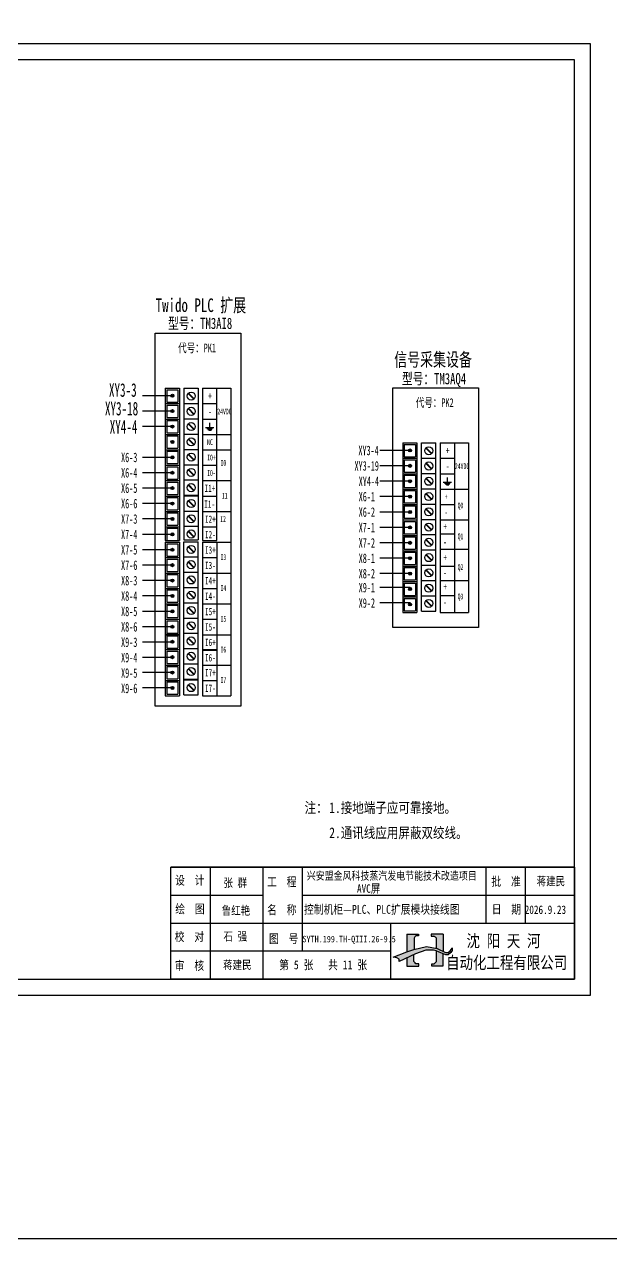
# Model space of a CAD drawing. Header units: millimetres. Extents: x -2527 to 7788, y -1442 to 1215.
# Drawn here: x 2538 to 2905, y -1442 to -684 of the extents above; entities that cross this region are included whole.
import ezdxf

# ---------------------------------------------------------------- set-up
doc = ezdxf.new("R2010")
doc.units = ezdxf.units.MM
doc.header["$MEASUREMENT"] = 0
doc.styles.add('_HZTXT', font='', dxfattribs={"width": 0.8})
doc.styles.get("Standard").update_dxf_attribs({"font": '', "width": 0.7, "height": 6})
doc.styles.get('_HZTXT').set_extended_font_data('SimSun')
doc.styles.get('Standard').set_extended_font_data('SimSun')

msp = doc.modelspace()

# ---------------------------------------------------------------- hatches: boundary and pattern name
for points in [[(2631.81, -915.81, 1), (2629.91, -915.81, 1)], [(2631.81, -925.42, 1), (2629.91, -925.42, 1)], [(2631.81, -935.04, 1), (2629.91, -935.04, 1)], [(2631.81, -944.66, 1), (2629.91, -944.66, 1)], [(2631.81, -954.28, 1), (2629.91, -954.28, 1)], [(2780.21, -949.96, 1), (2778.31, -949.96, 1)], [(2631.81, -963.9, 1), (2629.91, -963.9, 1)], [(2780.21, -959.57, 1), (2778.31, -959.57, 1)], [(2780.21, -969.19, 1), (2778.31, -969.19, 1)], [(2631.81, -973.51, 1), (2629.91, -973.51, 1)], [(2780.21, -978.81, 1), (2778.31, -978.81, 1)], [(2631.81, -983.13, 1), (2629.91, -983.13, 1)], [(2631.81, -992.75, 1), (2629.91, -992.75, 1)], [(2780.21, -988.43, 1), (2778.31, -988.43, 1)], [(2780.21, -998.05, 1), (2778.31, -998.05, 1)], [(2631.81, -1002.37, 1), (2629.91, -1002.37, 1)], [(2780.21, -1007.66, 1), (2778.31, -1007.66, 1)], [(2631.81, -1011.99, 1), (2629.91, -1011.99, 1)], [(2631.81, -1021.6, 1), (2629.91, -1021.6, 1)], [(2780.21, -1017.28, 1), (2778.31, -1017.28, 1)], [(2631.81, -1031.22, 1), (2629.91, -1031.22, 1)], [(2780.21, -1026.9, 1), (2778.31, -1026.9, 1)], [(2780.21, -1036.52, 1), (2778.31, -1036.52, 1)], [(2631.81, -1040.84, 1), (2629.91, -1040.84, 1)], [(2780.21, -1046.14, 1), (2778.31, -1046.14, 1)], [(2631.81, -1050.46, 1), (2629.91, -1050.46, 1)], [(2631.81, -1060.08, 1), (2629.91, -1060.08, 1)], [(2631.81, -1069.44, 1), (2629.91, -1069.44, 1)], [(2631.81, -1079.06, 1), (2629.91, -1079.06, 1)], [(2631.81, -1088.68, 1), (2629.91, -1088.68, 1)], [(2631.81, -1098.3, 1), (2629.91, -1098.3, 1)]]:
    msp.add_hatch(color=0).paths.add_polyline_path(points)
h = msp.add_hatch(color=0)
h.paths.add_polyline_path([(2799.91, -1251.96), (2792.35, -1251.96), (2792.35, -1253.29), (2793.99, -1253.29, -0.099172), (2795.48, -1254.28), (2795.47, -1260.93), (2796.2, -1261.07), (2799.93, -1262.8)])
h.paths.add_polyline_path([(2777.18, -1263.12), (2781.7, -1261.68), (2781.7, -1254.49), (2782.15, -1253.76), (2782.93, -1253.17), (2784.59, -1253.17), (2784.59, -1252.02), (2777.18, -1252.02)])
h.paths.add_polyline_path([(2782.74, -1264.21), (2789.16, -1262.03), (2793.86, -1262.03), (2795.49, -1262.4), (2797.5, -1263.21), (2801.63, -1264.9), (2803.05, -1264.9), (2804.66, -1263.52), (2805.57, -1262.29), (2805.57, -1260.63), (2805.45, -1260.79), (2804.19, -1262.42), (2802.96, -1263.44), (2801.46, -1263.5), (2796.2, -1261.07), (2789.6, -1259.77), (2781.63, -1261.7), (2777.22, -1263.11), (2768.64, -1266.35), (2770.98, -1266.71), (2772.43, -1267.67), (2772.48, -1269.15)])
h.paths.add_polyline_path([(2781.59, -1269.13), (2781.59, -1264.76), (2777.14, -1266.9), (2777.14, -1272.01), (2784.71, -1272.01), (2784.71, -1270.6), (2782.9, -1270.6), (2782.36, -1269.99)])
h.paths.add_polyline_path([(2799.93, -1264.2), (2797.5, -1263.21), (2795.49, -1262.4), (2795.49, -1269.31), (2794.73, -1270.11), (2794.16, -1270.72), (2792.57, -1270.72), (2792.57, -1271.87), (2799.93, -1271.87)])

# ---------------------------------------------------------------- linework, layer by layer
at = {"color": 0}
for p, q in [((2673.59, -876.76), (2673.59, -1109.67)), ((2630.86, -915.81), (2612.06, -915.81)), ((2626.35, -911.12), (2635.17, -911.12)), ((2626.35, -911.12), (2626.35, -920.74)), ((2627.26, -912.04), (2634.32, -912.04)), ((2627.26, -912.04), (2627.26, -919.73)), ((2634.32, -912.04), (2634.32, -919.73)), ((2635.17, -911.12), (2635.17, -920.74)), ((2638.04, -911.12), (2646.86, -911.12)), ((2644.23, -917.9), (2640.67, -914.34)), ((2644.34, -917.8), (2640.77, -914.23)), ((2644.44, -917.68), (2640.88, -914.13)), ((2649.68, -911.12), (2667.32, -911.12)), ((2667.32, -911.12), (2667.32, -1103.21)), ((2821.98, -910.9), (2821.98, -1060.51)), ((2626.35, -920.74), (2635.17, -920.74)), ((2626.35, -920.74), (2635.17, -920.74)), ((2626.35, -920.74), (2626.35, -930.35)), ((2627.26, -919.73), (2634.32, -919.73)), ((2627.26, -921.66), (2634.32, -921.66)), ((2627.26, -921.66), (2627.26, -929.35)), ((2634.32, -921.66), (2634.32, -929.35)), ((2635.17, -920.74), (2635.17, -930.35)), ((2638.04, -920.74), (2646.86, -920.74)), ((2644.23, -927.43), (2640.67, -923.88)), ((2644.34, -927.33), (2640.77, -923.77)), ((2644.44, -927.22), (2640.88, -923.66)), ((2649.68, -920.74), (2658.5, -920.74)), ((2630.86, -925.42), (2612.06, -925.42)), ((2626.35, -930.35), (2626.35, -939.97)), ((2626.35, -930.35), (2635.17, -930.35)), ((2626.35, -930.35), (2635.17, -930.35)), ((2627.26, -929.35), (2634.32, -929.35)), ((2627.26, -931.28), (2627.26, -938.97)), ((2627.26, -931.28), (2634.32, -931.28)), ((2634.32, -931.28), (2634.32, -938.97)), ((2635.17, -930.35), (2635.17, -939.97)), ((2638.04, -930.27), (2646.86, -930.27)), ((2649.68, -930.35), (2658.5, -930.35)), ((2654.08, -932.66), (2654.08, -935.65)), ((2630.86, -935.04), (2612.06, -935.04)), ((2626.35, -939.97), (2635.17, -939.97)), ((2626.35, -939.97), (2635.17, -939.97)), ((2626.35, -939.97), (2626.35, -949.59)), ((2627.26, -938.97), (2634.32, -938.97)), ((2635.17, -939.97), (2635.17, -949.59)), ((2638.04, -939.8), (2646.86, -939.8)), ((2644.23, -936.97), (2640.67, -933.41)), ((2644.34, -936.86), (2640.77, -933.3)), ((2644.44, -936.75), (2640.88, -933.2)), ((2649.68, -939.97), (2667.32, -939.97)), ((2651.54, -935.65), (2654.08, -935.65)), ((2652.37, -936.2), (2655.95, -936.2)), ((2652.98, -936.8), (2655.52, -936.8)), ((2653.67, -937.24), (2655.01, -937.24)), ((2654.08, -935.65), (2656.62, -935.65)), ((2627.26, -940.89), (2634.32, -940.89)), ((2627.26, -940.89), (2627.26, -948.59)), ((2634.32, -940.89), (2634.32, -948.59)), ((2644.23, -946.5), (2640.67, -942.95)), ((2644.34, -946.4), (2640.77, -942.83)), ((2644.44, -946.29), (2640.88, -942.73)), ((2774.74, -945.27), (2783.56, -945.27)), ((2774.74, -945.27), (2774.74, -954.89)), ((2775.66, -946.19), (2782.71, -946.19)), ((2775.66, -946.19), (2775.66, -953.88)), ((2782.71, -946.19), (2782.71, -953.88)), ((2783.56, -945.27), (2783.56, -954.89)), ((2786.44, -1050.23), (2786.44, -945.27)), ((2786.44, -945.27), (2795.26, -945.27)), ((2795.26, -1050.23), (2795.26, -945.27)), ((2798.08, -945.27), (2798.08, -1051.07)), ((2798.08, -945.27), (2815.72, -945.27)), ((2806.9, -945.27), (2806.9, -1051.07)), ((2815.72, -945.27), (2815.72, -1051.07)), ((2630.86, -954.28), (2612.06, -954.28)), ((2626.35, -949.59), (2635.17, -949.59)), ((2626.35, -949.59), (2635.17, -949.59)), ((2626.35, -949.59), (2626.35, -959.21)), ((2627.26, -948.59), (2634.32, -948.59)), ((2627.26, -950.51), (2634.32, -950.51)), ((2627.26, -950.51), (2627.26, -958.21)), ((2634.32, -950.51), (2634.32, -958.21)), ((2635.17, -949.59), (2635.17, -959.21)), ((2638.04, -949.34), (2646.86, -949.34)), ((2644.23, -956.04), (2640.67, -952.48)), ((2644.34, -955.93), (2640.77, -952.37)), ((2644.44, -955.82), (2640.88, -952.26)), ((2649.68, -949.59), (2667.32, -949.59)), ((2779.26, -949.96), (2760.46, -949.96)), ((2774.74, -954.89), (2783.56, -954.89)), ((2774.74, -954.89), (2783.56, -954.89)), ((2774.74, -954.89), (2774.74, -964.5)), ((2775.66, -953.88), (2782.71, -953.88)), ((2783.56, -954.89), (2783.56, -964.5)), ((2786.44, -954.89), (2795.26, -954.89)), ((2792.62, -952.05), (2789.06, -948.49)), ((2792.73, -951.95), (2789.17, -948.38)), ((2792.84, -951.83), (2789.28, -948.28)), ((2798.08, -954.89), (2806.9, -954.89)), ((2626.35, -959.21), (2626.35, -968.83)), ((2626.35, -959.21), (2635.17, -959.21)), ((2626.35, -959.21), (2635.17, -959.21)), ((2627.26, -958.21), (2634.32, -958.21)), ((2627.26, -960.13), (2627.26, -967.82)), ((2627.26, -960.13), (2634.32, -960.13)), ((2634.32, -960.13), (2634.32, -967.82)), ((2635.17, -959.21), (2635.17, -968.83)), ((2638.04, -958.87), (2646.86, -958.87)), ((2644.23, -965.57), (2640.67, -962.01)), ((2644.34, -965.47), (2640.77, -961.9)), ((2644.44, -965.35), (2640.88, -961.8)), ((2649.68, -959.21), (2658.5, -959.21)), ((2779.26, -959.57), (2760.46, -959.57)), ((2775.66, -955.81), (2782.71, -955.81)), ((2775.66, -955.81), (2775.66, -963.5)), ((2782.71, -955.81), (2782.71, -963.5)), ((2792.62, -961.58), (2789.06, -958.03)), ((2792.73, -961.48), (2789.17, -957.92)), ((2792.84, -961.37), (2789.28, -957.81)), ((2630.86, -963.9), (2612.06, -963.9)), ((2626.35, -968.83), (2635.17, -968.83)), ((2626.35, -968.83), (2635.17, -968.83)), ((2626.35, -968.83), (2626.35, -978.44)), ((2627.26, -967.82), (2634.32, -967.82)), ((2627.26, -969.75), (2634.32, -969.75)), ((2627.26, -969.75), (2627.26, -977.44)), ((2634.32, -969.75), (2634.32, -977.44)), ((2635.17, -968.83), (2635.17, -978.44)), ((2638.04, -968.41), (2646.86, -968.41)), ((2638.04, -968.41), (2646.86, -968.41)), ((2649.68, -968.83), (2667.32, -968.83)), ((2779.26, -969.19), (2760.46, -969.19)), ((2774.74, -964.5), (2774.74, -974.12)), ((2774.74, -964.5), (2783.56, -964.5)), ((2774.74, -964.5), (2783.56, -964.5)), ((2775.66, -963.5), (2782.71, -963.5)), ((2775.66, -965.43), (2775.66, -973.12)), ((2775.66, -965.43), (2782.71, -965.43)), ((2782.71, -965.43), (2782.71, -973.12)), ((2783.56, -964.5), (2783.56, -974.12)), ((2786.44, -964.42), (2795.26, -964.42)), ((2792.62, -971.12), (2789.06, -967.56)), ((2792.73, -971.01), (2789.17, -967.45)), ((2792.84, -970.9), (2789.28, -967.34)), ((2798.08, -964.5), (2806.9, -964.5)), ((2799.93, -969.8), (2802.48, -969.8)), ((2800.77, -970.34), (2804.34, -970.34)), ((2802.48, -966.81), (2802.48, -969.8)), ((2802.48, -969.8), (2805.02, -969.8)), ((2630.86, -973.51), (2612.06, -973.51)), ((2627.26, -977.44), (2634.32, -977.44)), ((2638.04, -977.94), (2646.86, -977.94)), ((2644.23, -975.1), (2640.67, -971.55)), ((2644.34, -975), (2640.77, -971.44)), ((2644.44, -974.89), (2640.88, -971.33)), ((2774.74, -974.12), (2783.56, -974.12)), ((2774.74, -974.12), (2783.56, -974.12)), ((2774.74, -974.12), (2774.74, -983.74)), ((2775.66, -973.12), (2782.71, -973.12)), ((2775.66, -975.04), (2782.71, -975.04)), ((2775.66, -975.04), (2775.66, -982.74)), ((2782.71, -975.04), (2782.71, -982.74)), ((2783.56, -974.12), (2783.56, -983.74)), ((2786.44, -973.95), (2795.26, -973.95)), ((2792.62, -980.65), (2789.06, -977.09)), ((2792.73, -980.55), (2789.17, -976.98)), ((2792.84, -980.44), (2789.28, -976.88)), ((2798.08, -974.12), (2815.72, -974.12)), ((2801.37, -970.95), (2803.91, -970.95)), ((2802.06, -971.39), (2803.41, -971.39)), ((2630.86, -983.13), (2612.06, -983.13)), ((2626.35, -978.44), (2635.17, -978.44)), ((2626.35, -978.44), (2635.17, -978.44)), ((2626.35, -978.44), (2626.35, -988.06)), ((2626.35, -978.44), (2635.17, -978.44)), ((2626.35, -978.44), (2635.17, -978.44)), ((2627.26, -979.37), (2634.32, -979.37)), ((2627.26, -979.37), (2627.26, -987.06)), ((2634.32, -979.37), (2634.32, -987.06)), ((2635.17, -978.44), (2635.17, -988.06)), ((2638.04, -978.28), (2646.86, -978.28)), ((2644.23, -984.97), (2640.67, -981.42)), ((2644.34, -984.87), (2640.77, -981.31)), ((2644.44, -984.76), (2640.88, -981.2)), ((2649.68, -978.44), (2658.5, -978.44)), ((2649.68, -978.44), (2658.5, -978.44)), ((2779.26, -978.81), (2760.46, -978.81)), ((2774.74, -983.74), (2783.56, -983.74)), ((2774.74, -983.74), (2783.56, -983.74)), ((2774.74, -983.74), (2774.74, -993.36)), ((2775.66, -982.74), (2782.71, -982.74)), ((2775.66, -984.66), (2782.71, -984.66)), ((2775.66, -984.66), (2775.66, -992.36)), ((2782.71, -984.66), (2782.71, -992.36)), ((2783.56, -983.74), (2783.56, -993.36)), ((2786.44, -983.49), (2795.26, -983.49)), ((2798.08, -983.74), (2806.9, -983.74)), ((2630.86, -992.75), (2612.06, -992.75)), ((2626.35, -988.06), (2635.17, -988.06)), ((2626.35, -988.06), (2635.17, -988.06)), ((2626.35, -988.06), (2626.35, -997.68)), ((2627.26, -987.06), (2634.32, -987.06)), ((2627.26, -988.98), (2634.32, -988.98)), ((2627.26, -988.98), (2627.26, -996.68)), ((2634.32, -988.98), (2634.32, -996.68)), ((2635.17, -988.06), (2635.17, -997.68)), ((2638.04, -987.81), (2646.86, -987.81)), ((2644.23, -994.51), (2640.67, -990.95)), ((2644.34, -994.4), (2640.77, -990.84)), ((2644.44, -994.29), (2640.88, -990.74)), ((2649.68, -988.06), (2667.32, -988.06)), ((2779.26, -988.43), (2760.46, -988.43)), ((2774.74, -993.36), (2774.74, -1002.98)), ((2774.74, -993.36), (2783.56, -993.36)), ((2774.74, -993.36), (2783.56, -993.36)), ((2775.66, -992.36), (2782.71, -992.36)), ((2783.56, -993.36), (2783.56, -1002.98)), ((2786.44, -993.02), (2795.26, -993.02)), ((2792.62, -990.19), (2789.06, -986.63)), ((2792.73, -990.08), (2789.17, -986.52)), ((2792.84, -989.97), (2789.28, -986.41)), ((2798.08, -993.36), (2815.72, -993.36)), ((2626.35, -997.68), (2626.35, -1006.2)), ((2626.35, -997.68), (2635.17, -997.68)), ((2626.35, -997.68), (2635.17, -997.68)), ((2627.26, -996.68), (2634.32, -996.68)), ((2627.26, -998.6), (2627.26, -1006.3)), ((2627.26, -998.6), (2634.32, -998.6)), ((2634.32, -998.6), (2634.32, -1006.3)), ((2635.17, -997.68), (2635.17, -1006.2)), ((2638.04, -997.34), (2646.86, -997.34)), ((2644.23, -1004.04), (2640.67, -1000.49)), ((2644.34, -1003.94), (2640.77, -1000.37)), ((2644.44, -1003.83), (2640.88, -1000.27)), ((2649.68, -997.68), (2658.5, -997.68)), ((2779.26, -998.05), (2760.46, -998.05)), ((2775.66, -994.28), (2775.66, -1001.97)), ((2775.66, -994.28), (2782.71, -994.28)), ((2782.71, -994.28), (2782.71, -1001.97)), ((2792.62, -999.72), (2789.06, -996.16)), ((2792.73, -999.62), (2789.17, -996.05)), ((2792.84, -999.5), (2789.28, -995.95)), ((2630.86, -1002.37), (2612.06, -1002.37)), ((2626.35, -1006.2), (2635.17, -1006.2)), ((2626.35, -1007.3), (2626.35, -1016.92)), ((2626.35, -1007.3), (2635.17, -1007.3)), ((2626.35, -1007.3), (2635.17, -1007.3)), ((2627.26, -1008.22), (2627.26, -1015.91)), ((2627.26, -1008.22), (2634.32, -1008.22)), ((2634.32, -1008.22), (2634.32, -1015.91)), ((2635.17, -1007.3), (2635.17, -1016.92)), ((2638.04, -1005.86), (2646.86, -1005.86)), ((2638.04, -1102.55), (2638.04, -1006.96)), ((2638.04, -1006.96), (2646.86, -1006.96)), ((2646.86, -1102.55), (2646.86, -1006.96)), ((2649.68, -1006.2), (2658.5, -1006.2)), ((2649.68, -1007.3), (2649.68, -1103.23)), ((2649.68, -1007.3), (2667.32, -1007.3)), ((2658.5, -1007.3), (2658.5, -1103.23)), ((2779.26, -1007.66), (2760.46, -1007.66)), ((2774.74, -1002.98), (2783.56, -1002.98)), ((2774.74, -1002.98), (2783.56, -1002.98)), ((2774.74, -1002.98), (2774.74, -1012.59)), ((2775.66, -1001.97), (2782.71, -1001.97)), ((2775.66, -1003.9), (2782.71, -1003.9)), ((2775.66, -1003.9), (2775.66, -1011.59)), ((2782.71, -1003.9), (2782.71, -1011.59)), ((2783.56, -1002.98), (2783.56, -1012.59)), ((2786.44, -1002.56), (2795.26, -1002.56)), ((2786.44, -1002.56), (2795.26, -1002.56)), ((2792.62, -1009.25), (2789.06, -1005.7)), ((2792.73, -1009.15), (2789.17, -1005.59)), ((2792.84, -1009.04), (2789.28, -1005.48)), ((2798.08, -1002.06), (2806.9, -1002.06)), ((2630.86, -1011.99), (2612.06, -1011.99)), ((2627.26, -1015.91), (2634.32, -1015.91)), ((2644.23, -1013.66), (2640.67, -1010.1)), ((2644.34, -1013.56), (2640.77, -1009.99)), ((2644.44, -1013.44), (2640.88, -1009.89)), ((2774.74, -1012.59), (2783.56, -1012.59)), ((2774.74, -1012.59), (2783.56, -1012.59)), ((2774.74, -1012.59), (2774.74, -1022.21)), ((2775.66, -1011.59), (2782.71, -1011.59)), ((2775.66, -1013.52), (2782.71, -1013.52)), ((2775.66, -1013.52), (2775.66, -1021.21)), ((2782.71, -1013.52), (2782.71, -1021.21)), ((2783.56, -1012.59), (2783.56, -1022.21)), ((2786.44, -1012.09), (2795.26, -1012.09)), ((2792.62, -1018.79), (2789.06, -1015.23)), ((2792.73, -1018.68), (2789.17, -1015.12)), ((2792.84, -1018.57), (2789.28, -1015.01)), ((2798.08, -1011.67), (2815.72, -1011.67)), ((2630.86, -1021.6), (2612.06, -1021.6)), ((2626.35, -1016.92), (2635.17, -1016.92)), ((2626.35, -1016.92), (2635.17, -1016.92)), ((2626.35, -1016.92), (2626.35, -1026.53)), ((2627.26, -1017.84), (2634.32, -1017.84)), ((2627.26, -1017.84), (2627.26, -1025.53)), ((2634.32, -1017.84), (2634.32, -1025.53)), ((2635.17, -1016.92), (2635.17, -1026.53)), ((2638.04, -1016.5), (2646.86, -1016.5)), ((2638.04, -1016.5), (2646.86, -1016.5)), ((2644.23, -1023.19), (2640.67, -1019.64)), ((2644.34, -1023.09), (2640.77, -1019.53)), ((2644.44, -1022.98), (2640.88, -1019.42)), ((2649.68, -1016.92), (2658.5, -1016.92)), ((2779.26, -1017.28), (2760.46, -1017.28)), ((2774.74, -1022.21), (2774.74, -1031.83)), ((2774.74, -1022.21), (2783.56, -1022.21)), ((2774.74, -1022.21), (2783.56, -1022.21)), ((2775.66, -1021.21), (2782.71, -1021.21)), ((2775.66, -1023.13), (2775.66, -1030.83)), ((2775.66, -1023.13), (2782.71, -1023.13)), ((2782.71, -1023.13), (2782.71, -1030.83)), ((2783.56, -1022.21), (2783.56, -1031.83)), ((2786.44, -1021.62), (2795.26, -1021.62)), ((2798.08, -1022.21), (2806.9, -1022.21)), ((2630.86, -1031.22), (2612.06, -1031.22)), ((2626.35, -1026.53), (2635.17, -1026.53)), ((2626.35, -1026.53), (2635.17, -1026.53)), ((2626.35, -1026.53), (2626.35, -1036.15)), ((2627.26, -1025.53), (2634.32, -1025.53)), ((2627.26, -1027.46), (2634.32, -1027.46)), ((2627.26, -1027.46), (2627.26, -1035.15)), ((2634.32, -1027.46), (2634.32, -1035.15)), ((2635.17, -1026.53), (2635.17, -1036.15)), ((2638.04, -1026.03), (2646.86, -1026.03)), ((2644.23, -1032.73), (2640.67, -1029.17)), ((2644.34, -1032.62), (2640.77, -1029.06)), ((2644.44, -1032.51), (2640.88, -1028.96)), ((2649.68, -1026.53), (2667.32, -1026.53)), ((2649.68, -1026.53), (2658.5, -1026.53)), ((2779.26, -1026.9), (2760.46, -1026.9)), ((2775.66, -1030.83), (2782.71, -1030.83)), ((2786.44, -1031.16), (2795.26, -1031.16)), ((2792.62, -1028.32), (2789.06, -1024.76)), ((2792.73, -1028.22), (2789.17, -1024.65)), ((2792.84, -1028.11), (2789.28, -1024.55)), ((2798.08, -1031.24), (2815.72, -1031.24)), ((2626.35, -1036.15), (2626.35, -1045.77)), ((2626.35, -1036.15), (2635.17, -1036.15)), ((2626.35, -1036.15), (2635.17, -1036.15)), ((2627.26, -1035.15), (2634.32, -1035.15)), ((2627.26, -1037.07), (2627.26, -1044.77)), ((2627.26, -1037.07), (2634.32, -1037.07)), ((2634.32, -1037.07), (2634.32, -1044.77)), ((2635.17, -1036.15), (2635.17, -1045.77)), ((2638.04, -1035.56), (2646.86, -1035.56)), ((2644.23, -1042.26), (2640.67, -1038.71)), ((2644.34, -1042.16), (2640.77, -1038.59)), ((2644.44, -1042.05), (2640.88, -1038.49)), ((2649.68, -1036.15), (2658.5, -1036.15)), ((2649.68, -1036.15), (2658.5, -1036.15)), ((2649.68, -1036.15), (2658.5, -1036.15)), ((2779.26, -1035.6), (2760.46, -1035.6)), ((2774.74, -1031.83), (2783.56, -1031.83)), ((2774.74, -1031.83), (2783.56, -1031.83)), ((2774.74, -1031.83), (2774.74, -1041.45)), ((2775.66, -1032.75), (2782.71, -1032.75)), ((2775.66, -1032.75), (2775.66, -1040.45)), ((2782.71, -1032.75), (2782.71, -1040.45)), ((2783.56, -1031.83), (2783.56, -1041.45)), ((2792.62, -1037.86), (2789.06, -1034.3)), ((2792.73, -1037.75), (2789.17, -1034.19)), ((2792.84, -1037.64), (2789.28, -1034.08)), ((2630.86, -1040.84), (2612.06, -1040.84)), ((2626.35, -1045.77), (2635.17, -1045.77)), ((2626.35, -1045.77), (2635.17, -1045.77)), ((2626.35, -1045.77), (2626.35, -1055.39)), ((2627.26, -1044.77), (2634.32, -1044.77)), ((2635.17, -1045.77), (2635.17, -1055.39)), ((2638.04, -1045.1), (2646.86, -1045.1)), ((2649.68, -1045.77), (2658.5, -1045.77)), ((2649.68, -1045.77), (2667.32, -1045.77)), ((2779.26, -1045.22), (2760.46, -1045.22)), ((2774.74, -1041.45), (2783.56, -1041.45)), ((2774.74, -1041.45), (2783.56, -1041.45)), ((2774.74, -1041.45), (2774.74, -1051.07)), ((2775.66, -1040.45), (2782.71, -1040.45)), ((2775.66, -1042.37), (2782.71, -1042.37)), ((2775.66, -1042.37), (2775.66, -1050.06)), ((2782.71, -1042.37), (2782.71, -1050.06)), ((2783.56, -1041.45), (2783.56, -1051.07)), ((2786.44, -1040.69), (2795.26, -1040.69)), ((2792.62, -1047.39), (2789.06, -1043.83)), ((2792.73, -1047.29), (2789.17, -1043.72)), ((2792.84, -1047.17), (2789.28, -1043.62)), ((2798.08, -1040.53), (2806.9, -1040.53)), ((2630.86, -1050.46), (2612.06, -1050.46)), ((2627.26, -1046.69), (2634.32, -1046.69)), ((2627.26, -1046.69), (2627.26, -1054.39)), ((2634.32, -1046.69), (2634.32, -1054.39)), ((2644.23, -1051.8), (2640.67, -1048.24)), ((2644.34, -1051.69), (2640.77, -1048.13)), ((2644.44, -1051.58), (2640.88, -1048.02)), ((2774.74, -1051.07), (2783.56, -1051.07)), ((2774.74, -1051.07), (2783.56, -1051.07)), ((2775.66, -1050.06), (2782.71, -1050.06)), ((2786.44, -1050.23), (2795.26, -1050.23)), ((2798.08, -1051.07), (2815.72, -1051.07)), ((2630.86, -1060.08), (2612.06, -1060.08)), ((2626.35, -1055.39), (2635.17, -1055.39)), ((2626.35, -1055.39), (2635.17, -1055.39)), ((2626.35, -1055.39), (2626.35, -1065.01)), ((2627.26, -1054.39), (2634.32, -1054.39)), ((2627.26, -1056.31), (2634.32, -1056.31)), ((2627.26, -1056.31), (2627.26, -1064)), ((2634.32, -1056.31), (2634.32, -1064)), ((2635.17, -1055.39), (2635.17, -1065.01)), ((2638.04, -1054.63), (2646.86, -1054.63)), ((2644.23, -1061.33), (2640.67, -1057.77)), ((2644.34, -1061.23), (2640.77, -1057.66)), ((2644.44, -1061.11), (2640.88, -1057.56)), ((2649.68, -1055.39), (2658.5, -1055.39)), ((2649.68, -1055.39), (2658.5, -1055.39)), ((2626.35, -1064.75), (2626.35, -1074.37)), ((2626.35, -1064.75), (2635.17, -1064.75)), ((2626.35, -1064.75), (2635.17, -1064.75)), ((2626.35, -1065.01), (2635.17, -1065.01)), ((2626.35, -1065.01), (2635.17, -1065.01)), ((2627.26, -1064), (2634.32, -1064)), ((2627.26, -1065.68), (2627.26, -1073.37)), ((2627.26, -1065.68), (2634.32, -1065.68)), ((2634.32, -1065.68), (2634.32, -1073.37)), ((2635.17, -1064.75), (2635.17, -1074.37)), ((2638.04, -1064.17), (2646.86, -1064.17)), ((2638.04, -1064.17), (2646.86, -1064.17)), ((2644.23, -1070.86), (2640.67, -1067.31)), ((2644.34, -1070.76), (2640.77, -1067.2)), ((2644.44, -1070.65), (2640.88, -1067.09)), ((2649.68, -1065.01), (2667.32, -1065.01)), ((2649.68, -1065.01), (2658.5, -1065.01)), ((2630.86, -1069.69), (2612.06, -1069.69)), ((2626.35, -1074.37), (2635.17, -1074.37)), ((2626.35, -1074.37), (2635.17, -1074.37)), ((2626.35, -1074.37), (2626.35, -1083.99)), ((2627.26, -1073.37), (2634.32, -1073.37)), ((2627.26, -1075.29), (2634.32, -1075.29)), ((2627.26, -1075.29), (2627.26, -1082.99)), ((2634.32, -1075.29), (2634.32, -1082.99)), ((2635.17, -1074.37), (2635.17, -1083.99)), ((2638.04, -1073.7), (2646.86, -1073.7)), ((2644.23, -1080.4), (2640.67, -1076.84)), ((2644.34, -1080.29), (2640.77, -1076.73)), ((2644.44, -1080.18), (2640.88, -1076.63)), ((2649.68, -1074.37), (2658.5, -1074.37)), ((2649.68, -1074.62), (2658.5, -1074.62)), ((2630.86, -1079.31), (2612.06, -1079.31)), ((2626.35, -1083.99), (2635.17, -1083.99)), ((2626.35, -1083.99), (2635.17, -1083.99)), ((2626.35, -1083.99), (2626.35, -1093.61)), ((2627.26, -1082.99), (2634.32, -1082.99)), ((2635.17, -1083.99), (2635.17, -1093.61)), ((2638.04, -1083.23), (2646.86, -1083.23)), ((2649.68, -1083.99), (2667.32, -1083.99)), ((2649.68, -1083.99), (2667.32, -1083.99)), ((2630.86, -1088.68), (2612.06, -1088.68)), ((2627.26, -1084.91), (2634.32, -1084.91)), ((2627.26, -1084.91), (2627.26, -1092.61)), ((2634.32, -1084.91), (2634.32, -1092.61)), ((2644.23, -1089.93), (2640.67, -1086.38)), ((2644.34, -1089.83), (2640.77, -1086.26)), ((2644.44, -1089.72), (2640.88, -1086.16)), ((2630.86, -1098.3), (2612.06, -1098.3)), ((2626.35, -1093.61), (2635.17, -1093.61)), ((2626.35, -1093.61), (2635.17, -1093.61)), ((2626.35, -1093.61), (2626.35, -1103.23)), ((2626.35, -1093.61), (2635.17, -1093.61)), ((2626.35, -1093.61), (2635.17, -1093.61)), ((2627.26, -1092.61), (2634.32, -1092.61)), ((2627.26, -1094.53), (2627.26, -1102.22)), ((2627.26, -1094.53), (2634.32, -1094.53)), ((2634.32, -1094.53), (2634.32, -1102.22)), ((2635.17, -1093.61), (2635.17, -1103.23)), ((2638.04, -1092.77), (2646.86, -1092.77)), ((2638.04, -1093.27), (2646.86, -1093.27)), ((2644.23, -1099.97), (2640.67, -1096.41)), ((2644.34, -1099.87), (2640.77, -1096.3)), ((2644.44, -1099.75), (2640.88, -1096.2)), ((2649.68, -1093.61), (2658.5, -1093.61)), ((2649.68, -1093.61), (2658.5, -1093.61)), ((2649.68, -1093.61), (2658.5, -1093.61)), ((2626.35, -1103.23), (2635.17, -1103.23)), ((2627.26, -1102.22), (2634.32, -1102.22)), ((2638.04, -1102.55), (2646.86, -1102.55)), ((2649.68, -1103.23), (2667.32, -1103.21)), ((2629.86, -1280.13), (2629.86, -1210.13)), ((2629.86, -1210.13), (2881.86, -1210.13)), ((2881.86, -1210.13), (2629.86, -1210.13)), ((2654.34, -1210.13), (2654.34, -1280.13)), ((2687.38, -1210.13), (2687.38, -1280.13)), ((2711.87, -1210.13), (2711.87, -1262.63)), ((2826.65, -1210.13), (2826.65, -1245.13)), ((2851.14, -1210.13), (2851.14, -1245.13)), ((2881.86, -1210.13), (2881.86, -1245.13)), ((2881.86, -1210.13), (2881.86, -1280.13)), ((2629.86, -1227.63), (2687.38, -1227.63)), ((2711.87, -1227.63), (2881.86, -1227.63)), ((2629.86, -1245.13), (2881.86, -1245.13)), ((2767.07, -1245.13), (2767.07, -1280.13)), ((2777.18, -1252.02), (2784.59, -1252.02)), ((2777.18, -1252.02), (2777.18, -1263.12)), ((2782.15, -1253.76), (2781.7, -1254.49)), ((2781.7, -1254.49), (2781.7, -1261.68)), ((2781.7, -1254.49), (2781.7, -1254.49)), ((2782.93, -1253.17), (2782.15, -1253.76)), ((2782.93, -1253.17), (2782.93, -1253.17)), ((2784.59, -1253.17), (2782.93, -1253.17)), ((2784.59, -1252.02), (2784.59, -1253.17)), ((2792.35, -1251.96), (2792.35, -1253.29)), ((2799.91, -1251.96), (2792.35, -1251.96)), ((2792.35, -1253.29), (2793.99, -1253.29)), ((2795.48, -1254.28), (2795.47, -1260.93)), ((2799.91, -1251.96), (2799.93, -1262.8)), ((2767.07, -1262.63), (2629.86, -1262.63)), ((2768.64, -1266.35), (2777.22, -1263.11)), ((2770.98, -1266.71), (2768.64, -1266.35)), ((2782.74, -1264.21), (2772.48, -1269.15)), ((2777.22, -1263.11), (2781.63, -1261.7)), ((2781.59, -1269.13), (2781.59, -1264.76)), ((2781.63, -1261.7), (2789.6, -1259.77)), ((2789.16, -1262.03), (2782.74, -1264.21)), ((2793.86, -1262.03), (2789.16, -1262.03)), ((2789.6, -1259.77), (2796.2, -1261.07)), ((2795.49, -1262.4), (2793.86, -1262.03)), ((2795.49, -1262.4), (2795.49, -1269.31)), ((2797.5, -1263.21), (2795.49, -1262.4)), ((2796.2, -1261.07), (2801.46, -1263.5)), ((2801.63, -1264.9), (2797.5, -1263.21)), ((2799.93, -1271.87), (2799.93, -1264.2)), ((2801.46, -1263.5), (2802.96, -1263.44)), ((2803.05, -1264.9), (2801.63, -1264.9)), ((2802.96, -1263.44), (2804.19, -1262.42)), ((2804.66, -1263.52), (2803.05, -1264.9)), ((2804.19, -1262.42), (2805.45, -1260.79)), ((2805.57, -1262.29), (2804.66, -1263.52)), ((2805.45, -1260.79), (2805.57, -1260.63)), ((2805.57, -1260.63), (2805.57, -1262.29)), ((2772.43, -1267.67), (2770.98, -1266.71)), ((2772.48, -1269.15), (2772.43, -1267.67)), ((2777.14, -1266.9), (2777.14, -1272.01)), ((2777.14, -1272.01), (2784.71, -1272.01)), ((2782.36, -1269.99), (2781.59, -1269.13)), ((2782.9, -1270.6), (2782.36, -1269.99)), ((2784.71, -1270.6), (2782.9, -1270.6)), ((2784.71, -1272.01), (2784.71, -1270.6)), ((2792.57, -1270.72), (2792.57, -1271.87)), ((2794.16, -1270.72), (2792.57, -1270.72)), ((2792.57, -1271.87), (2799.93, -1271.87)), ((2794.73, -1270.11), (2794.16, -1270.72)), ((2795.49, -1269.31), (2794.73, -1270.11)), ((2881.86, -1280.13), (2629.86, -1280.13)), ((2881.86, -1280.13), (2629.86, -1280.13))]:
    msp.add_line(p, q, dxfattribs=at)
at = {"color": 0, "lineweight": -3, "ltscale": 1000}
for p, q in [((2638.04, -911.12), (2638.04, -1005.86)), ((2646.86, -911.12), (2646.86, -1005.86)), ((2649.68, -911.12), (2649.68, -1006.2)), ((2658.5, -1006.2), (2658.5, -911.12))]:
    msp.add_line(p, q, dxfattribs=at)
at = {"color": 1, "lineweight": -3, "ltscale": 1000}
msp.add_lwpolyline([(-1784.68, -215.41), (7786.06, -215.41), (7786.06, -1442.2), (-1784.68, -1442.2)], close=True, dxfattribs=at)
at = {"color": 0}
for points in [[(2051.86, -1290.13), (2891.86, -1290.13), (2891.86, -696.13), (2051.86, -696.13)], [(2076.86, -1280.13), (2881.86, -1280.13), (2881.86, -706.13), (2076.86, -706.13)]]:
    msp.add_lwpolyline(points, close=True, dxfattribs=at)
for points in [[(2673.59, -1109.67), (2620.11, -1109.67), (2620.11, -876.76), (2673.59, -876.76)], [(2821.98, -1060.51), (2768.5, -1060.51), (2768.5, -910.9), (2821.98, -910.9)]]:
    msp.add_lwpolyline(points, dxfattribs=at)
for centre, radius in [((2630.86, -915.81), 0.95), ((2642.56, -916.01), 2.52), ((2630.86, -925.42), 0.95), ((2642.56, -925.55), 2.52), ((2642.56, -935.08), 2.52), ((2630.86, -935.04), 0.95), ((2630.86, -944.66), 0.95), ((2642.56, -944.62), 2.52), ((2790.95, -950.16), 2.52), ((2630.86, -954.28), 0.95), ((2642.56, -954.15), 2.52), ((2779.26, -949.96), 0.95), ((2630.86, -963.9), 0.95), ((2642.56, -963.68), 2.52), ((2779.26, -959.57), 0.95), ((2790.95, -959.7), 2.52), ((2779.26, -969.19), 0.95), ((2790.95, -969.23), 2.52), ((2630.86, -973.51), 0.95), ((2642.56, -973.22), 2.52), ((2779.26, -978.81), 0.95), ((2790.95, -978.77), 2.52), ((2630.86, -983.13), 0.95), ((2642.56, -983.09), 2.52), ((2790.95, -988.3), 2.52), ((2630.86, -992.75), 0.95), ((2642.56, -992.62), 2.52), ((2779.26, -988.43), 0.95), ((2642.56, -1002.16), 2.52), ((2779.26, -998.05), 0.95), ((2790.95, -997.83), 2.52), ((2630.86, -1002.37), 0.95), ((2779.26, -1007.66), 0.95), ((2790.95, -1007.37), 2.52), ((2630.86, -1011.99), 0.95), ((2642.56, -1011.77), 2.52), ((2790.95, -1016.9), 2.52), ((2630.86, -1021.6), 0.95), ((2642.56, -1021.31), 2.52), ((2779.26, -1017.28), 0.95), ((2630.86, -1031.22), 0.95), ((2642.56, -1030.84), 2.52), ((2779.26, -1026.9), 0.95), ((2790.95, -1026.44), 2.52), ((2642.56, -1040.38), 2.52), ((2779.26, -1036.52), 0.95), ((2790.95, -1035.97), 2.52), ((2630.86, -1040.84), 0.95), ((2779.26, -1046.14), 0.95), ((2790.95, -1045.5), 2.52), ((2630.86, -1050.46), 0.95), ((2642.56, -1049.91), 2.52), ((2630.86, -1060.08), 0.95), ((2642.56, -1059.44), 2.52), ((2630.86, -1069.44), 0.95), ((2642.56, -1068.98), 2.52), ((2642.56, -1078.51), 2.52), ((2630.86, -1079.06), 0.95), ((2630.86, -1088.68), 0.95), ((2642.56, -1088.05), 2.52), ((2630.86, -1098.3), 0.95), ((2642.56, -1098.08), 2.52)]:
    msp.add_circle(centre, radius, dxfattribs=at)
msp.add_arc((2792.26, -1257.5), 4.55, 44.99742, 67.65189, dxfattribs=at)

# ---------------------------------------------------------------- texts
for s, height, width, p in [('Twido PLC 扩展', 8.47, 0.7, (2620.36, -863.5)), ('型号：TM3AI8', 7, 0.7, (2628.12, -874.1)), ('代号：PK1', 5.421, 0.7, (2634.41, -888.66)), ('信号采集设备 ', 8.47, 0.7, (2769.35, -897.46)), ('型号：TM3AQ4', 7, 0.7, (2774.19, -908.66)), ('XY3-3', 8.47, 0.6, (2591.21, -916.45)), ('+', 4.55, 0.6, (2653.18, -918.23)), ('代号：PK2', 5.421, 0.7, (2782.8, -922.81)), ('XY3-18', 8.47, 0.6, (2588.71, -928.07)), ('24VDC', 3.643, 0.6, (2658.86, -927.48)), ('XY4-4', 8.47, 0.6, (2591.68, -939.48)), ('-', 4.55, 0.6, (2653.18, -927.84)), ('NC', 3.643, 0.6, (2652.52, -946.59)), ('XY3-4', 5.929, 0.6, (2746.99, -952.93)), ('X6-3', 5.929, 0.6, (2598.78, -957.25)), ('I0+', 3.643, 0.6, (2652.52, -956.21)), ('+', 4.55, 0.6, (2801.57, -952.38)), ('X6-4', 5.929, 0.6, (2598.78, -966.87)), ('I0-', 3.643, 0.6, (2652.52, -965.83)), ('I0', 3.643, 0.6, (2660.87, -959.54)), ('XY3-19', 5.929, 0.6, (2744.55, -962.55)), ('-', 4.55, 0.6, (2801.57, -961.99)), ('24VDC', 3.643, 0.6, (2807.25, -961.63)), ('X6-5', 5.929, 0.6, (2598.78, -976.49)), ('XY4-4', 5.929, 0.6, (2747.17, -972.17)), ('I1+', 4.553, 0.6, (2650.94, -975.84)), ('I1', 3.643, 0.6, (2661.73, -980.1)), ('X6-1', 5.929, 0.6, (2747.17, -981.78)), ('+', 3.64, 0.6, (2800.91, -980.74)), ('X6-6', 5.929, 0.6, (2598.78, -986.11)), ('I1-', 4.553, 0.6, (2650.74, -985.75)), ('X6-2', 5.929, 0.6, (2747.17, -991.4)), ('Q0', 3.643, 0.6, (2808.96, -986.16)), ('X7-3', 5.929, 0.6, (2598.78, -995.73)), ('I2+', 4.553, 0.6, (2651.19, -995.17)), ('I2', 3.643, 0.6, (2660.66, -994.66)), ('-', 3.64, 0.6, (2800.91, -990.36)), ('X7-4', 5.929, 0.6, (2598.78, -1005.34)), ('I2-', 4.553, 0.6, (2651.19, -1004.79)), ('X7-1', 5.929, 0.6, (2747.17, -1001.02)), ('+', 4.55, 0.6, (2800.02, -999.78)), ('X7-2', 5.929, 0.6, (2747.17, -1010.64)), ('-', 4.55, 0.6, (2800.02, -1009.4)), ('Q1', 3.643, 0.6, (2808.96, -1005.4)), ('X7-5', 5.929, 0.6, (2598.78, -1014.96)), ('I3+', 4.553, 0.6, (2651.19, -1014.41)), ('I3', 3.643, 0.6, (2660.89, -1018.42)), ('X8-1', 5.929, 0.6, (2747.17, -1020.26)), ('+', 4.55, 0.6, (2800.02, -1019.01)), ('X7-6', 5.929, 0.6, (2598.78, -1024.58)), ('I3-', 4.553, 0.6, (2651.19, -1024.02)), ('Q2', 3.643, 0.6, (2808.96, -1024.63)), ('X8-3', 5.929, 0.6, (2598.78, -1034.2)), ('I4+', 4.553, 0.6, (2651.19, -1033.64)), ('X8-2', 5.929, 0.6, (2747.17, -1029.87)), ('-', 4.55, 0.6, (2800.02, -1028.63)), ('X8-4', 5.929, 0.6, (2598.78, -1043.82)), ('I4-', 4.553, 0.6, (2651.19, -1043.26)), ('I4', 3.643, 0.6, (2660.89, -1037.66)), ('X9-1', 5.929, 0.6, (2747.17, -1038.57)), ('+', 4.55, 0.6, (2800.02, -1037.33)), ('X9-2', 5.929, 0.6, (2747.17, -1048.19)), ('-', 4.55, 0.6, (2800.02, -1046.95)), ('Q3', 3.643, 0.6, (2808.96, -1042.95)), ('X8-5', 5.929, 0.6, (2598.78, -1053.43)), ('I5+', 4.553, 0.6, (2651.19, -1052.88)), ('I5', 3.643, 0.6, (2660.89, -1056.9)), ('X8-6', 5.929, 0.6, (2598.78, -1063.05)), ('I5-', 4.553, 0.6, (2651.19, -1062.5)), ('X9-3', 5.929, 0.6, (2598.78, -1072.67)), ('I6+', 4.553, 0.6, (2651.19, -1072.11)), ('X9-4', 5.929, 0.6, (2598.78, -1082.29)), ('I6', 3.643, 0.6, (2660.89, -1076.13)), ('I6-', 4.553, 0.6, (2651.19, -1081.73)), ('X9-5', 5.929, 0.6, (2598.78, -1091.91)), ('I7+', 4.553, 0.6, (2651.19, -1091.1)), ('I7', 3.643, 0.6, (2660.89, -1095.12)), ('X9-6', 5.929, 0.6, (2598.78, -1101.52)), ('I7-', 4.553, 0.6, (2651.19, -1100.72))]:
    msp.add_text(s, height=height, dxfattribs=dict(at, width=width)).set_placement(p)
at = {"color": 0, "style": '_HZTXT', "width": 0.8}
for s, height, p in [('注：', 6.6, (2713.37, -1176.34)), ('1.接地端子应可靠接地。', 6.6, (2728.77, -1176.34)), ('2.通讯线应用屏蔽双绞线。', 6.6, (2728.77, -1192.01)), ('兴安盟金风科技蒸汽发电节能技术改造项目', 4.9896, (2714.72, -1218.06)), ('设  计', 5.6, (2632.49, -1221.13)), ('张 群', 5.28, (2662.73, -1222.6)), ('工\u3000程', 5.6, (2689.97, -1222.1)), ('AVC屏', 5.28, (2746.09, -1226.2)), ('批\u3000准', 5.6, (2830.02, -1221.9)), ('蒋建民', 5.28, (2858.32, -1221.62)), ('绘\u3000图', 5.6, (2632.65, -1239.04)), ('鲁红艳', 5.28, (2661.64, -1239.92)), ('名\u3000称', 5.6, (2689.97, -1239.6)), ('控制机柜—PLC、PLC扩展模块接线图', 5.6, (2713.04, -1239.33)), ('日\u3000期', 5.6, (2830.22, -1239.22)), ('2026.9.23', 5.28, (2850.82, -1239.4)), ('校  对', 5.6, (2632.3, -1256.39)), ('石 强', 5.28, (2662.76, -1256.06)), ('沈 阳 天 河', 7.7, (2814.49, -1260.05)), ('图\u3000号', 5.6, (2691.14, -1257.62)), ('SYTH.199.TH-QIII.26-9.5', 4.05, (2712.03, -1257.1)), ('自动化工程有限公司', 7.7, (2801.72, -1273.68)), ('审  核', 5.6, (2632.32, -1274.42)), ('蒋建民', 5.28, (2662.48, -1273.88)), ('第 5 张\u3000 共 11 张', 5.6, (2697.52, -1273.97))]:
    msp.add_text(s, height=height, dxfattribs=at).set_placement(p)

doc.saveas('drawing.dxf')
